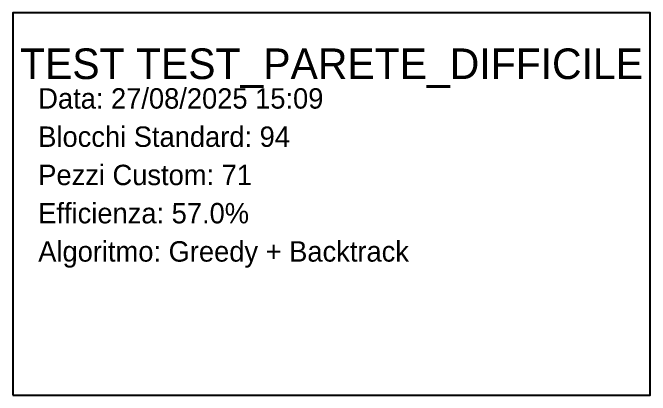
# Model space of a CAD drawing. Header units: metres. Extents: x 0 to 28345, y -34060 to 5454.
# Drawn here: x 12500 to 15000, y -20100 to -18600 of the extents above; entities that cross this region are included whole.
import ezdxf
from ezdxf.enums import TextEntityAlignment as Align

# ---------------------------------------------------------------- set-up
doc = ezdxf.new("R2010")
doc.units = ezdxf.units.M
doc.layers.add('CARTIGLIO', color=7, linetype='Continuous')
doc.layers.add('TESTI', color=7, linetype='Continuous')

msp = doc.modelspace()

# ---------------------------------------------------------------- linework, layer by layer
at = {"layer": 'CARTIGLIO'}
msp.add_lwpolyline([(12500, -20100), (15000, -20100), (15000, -18600), (12500, -18600), (12500, -20100)], dxfattribs=at)

# ---------------------------------------------------------------- texts
at = {"layer": 'TESTI'}
msp.add_text('TEST TEST_PARETE_DIFFICILE', height=120, dxfattribs=at).set_placement((13750, -18800), align=Align.MIDDLE_CENTER)
for s, p in [('Data: 27/08/2025 15:09', (12600, -19000)), ('Blocchi Standard: 94', (12600, -19150)), ('Pezzi Custom: 71', (12600, -19300)), ('Efficienza: 57.0%', (12600, -19450)), ('Algoritmo: Greedy + Backtrack', (12600, -19600))]:
    msp.add_text(s, height=80, dxfattribs=at).set_placement(p, align=Align.BOTTOM_LEFT)

doc.saveas('drawing.dxf')
